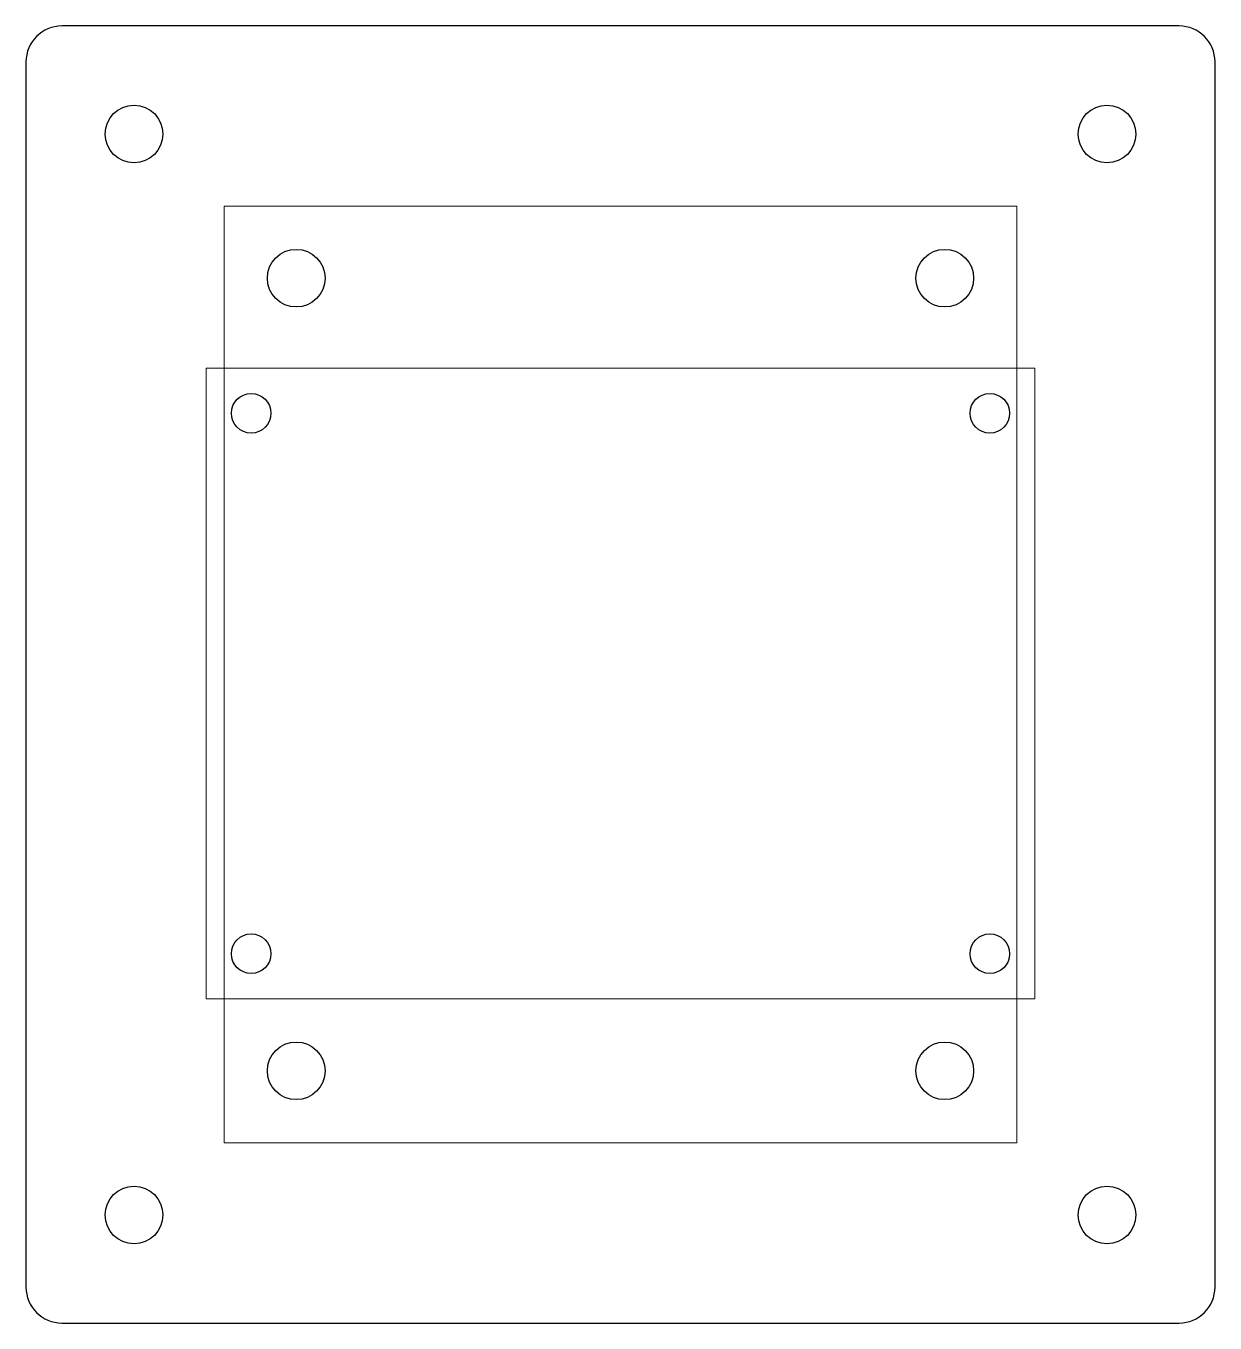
# Model space of a CAD drawing. Header units: millimetres. Extents: x -11 to 55, y -10 to 62.
import ezdxf

# ---------------------------------------------------------------- set-up
doc = ezdxf.new("R2010")
doc.units = ezdxf.units.MM
doc.layers.get('0').update_dxf_attribs({"lineweight": 25, "true_color": 0xffffff})
for name, color, linetype, lineweight, true_color in [('1', 6, 'Continuous', 25, 0xff00ff), ('Controller', 3, 'Continuous', 13, 0x00ff00), ('Sensor', 30, 'Continuous', 13, 0xff7f00)]:
    doc.layers.add(name, color=color, linetype=linetype, lineweight=lineweight, true_color=true_color)

msp = doc.modelspace()

# ---------------------------------------------------------------- linework, layer by layer
for p, q in [((53, 62), (-9, 62)), ((-11, 60), (-11, -8)), ((55, -8), (55, 60)), ((-9, -10), (53, -10))]:
    msp.add_line(p, q)
for centre in [(-5, 56), (49, 56), (4, 48), (40, 48), (4, 4), (40, 4), (-5, -4), (49, -4)]:
    msp.add_circle(centre, 1.6)
for centre, start, end in [((-9, 60), 90, 180), ((53, 60), 0, 90), ((-9, -8), 180, 270), ((53, -8), 270, 0)]:
    msp.add_arc(centre, 2, start, end)
at = {"layer": '1'}
for p, q in [((53, 62), (-9, 62)), ((-11, 60), (-11, -8)), ((55, -8), (55, 60)), ((-9, -10), (53, -10))]:
    msp.add_line(p, q, dxfattribs=at)
for centre, radius in [((-5, 56), 1.6), ((49, 56), 1.6), ((1.5, 40.5), 1.1), ((42.5, 40.5), 1.1), ((1.5, 10.5), 1.1), ((42.5, 10.5), 1.1), ((-5, -4), 1.6), ((49, -4), 1.6)]:
    msp.add_circle(centre, radius, dxfattribs=at)
for centre, start, end in [((-9, 60), 90, 180), ((53, 60), 0, 90), ((-9, -8), 180, 270), ((53, -8), 270, 0)]:
    msp.add_arc(centre, 2, start, end, dxfattribs=at)
at = {"layer": 'Controller'}
for p, q in [((44, 52), (0, 52)), ((0, 52), (0, 0)), ((44, 0), (44, 52)), ((0, 0), (44, 0))]:
    msp.add_line(p, q, dxfattribs=at)
at = {"layer": 'Sensor'}
for p, q in [((45, 43), (-1, 43)), ((-1, 43), (-1, 8)), ((45, 8), (45, 43)), ((-1, 8), (45, 8))]:
    msp.add_line(p, q, dxfattribs=at)

doc.saveas('drawing.dxf')
